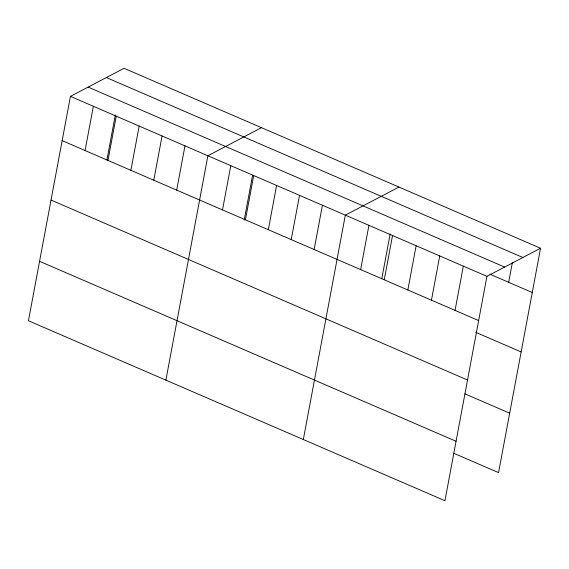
<?xml version="1.0" encoding="UTF-8"?>
<svg xmlns="http://www.w3.org/2000/svg" width="569" height="569" viewBox="0 0 569 569"><rect width="100%" height="100%" fill="white"/><g stroke="black" fill="none" stroke-linecap="round" stroke-linejoin="round"><path stroke-width="0.85" d="M540.55 248.24L124.063 68.287L70.442 96.374L28.45 320.76L444.937 500.713L486.929 276.328L540.55 248.24L498.558 472.626L453.799 453.287M85.066 150.522L93.352 106.268M106.915 159.925L115.294 115.123M107.975 160.422L116.254 116.168M130.884 170.316L139.163 126.062M153.786 180.217L162.073 135.963M176.696 190.11L184.975 145.856M165.892 380.142L207.884 155.757L261.505 127.669M222.507 209.911L230.794 165.657M244.193 220.167L252.579 175.373M245.417 219.805L253.696 175.551M268.319 229.705L276.605 185.451M291.228 239.599L299.514 195.345M314.138 249.499L322.417 205.245M303.334 439.531L345.326 215.139L398.947 187.059M360.646 269.592L368.925 225.338M381.792 278.696L390.178 233.895M384.246 279.792L392.525 235.538M407.845 289.991L416.131 245.73M431.444 300.183L439.73 255.929M455.051 310.382L463.33 266.128M508.665 282.295L512.399 262.337M106.367 77.555L522.854 257.508M88.138 87.107L504.625 267.06M489.952 274.208L532.271 292.494M70.442 96.374L486.929 276.328M62.163 140.628L478.65 320.582M475.57 332.246L521.14 351.941M51.039 200.068L467.526 380.021M464.923 393.848L509.682 413.186M39.574 261.313L456.061 441.267"/></g></svg>
